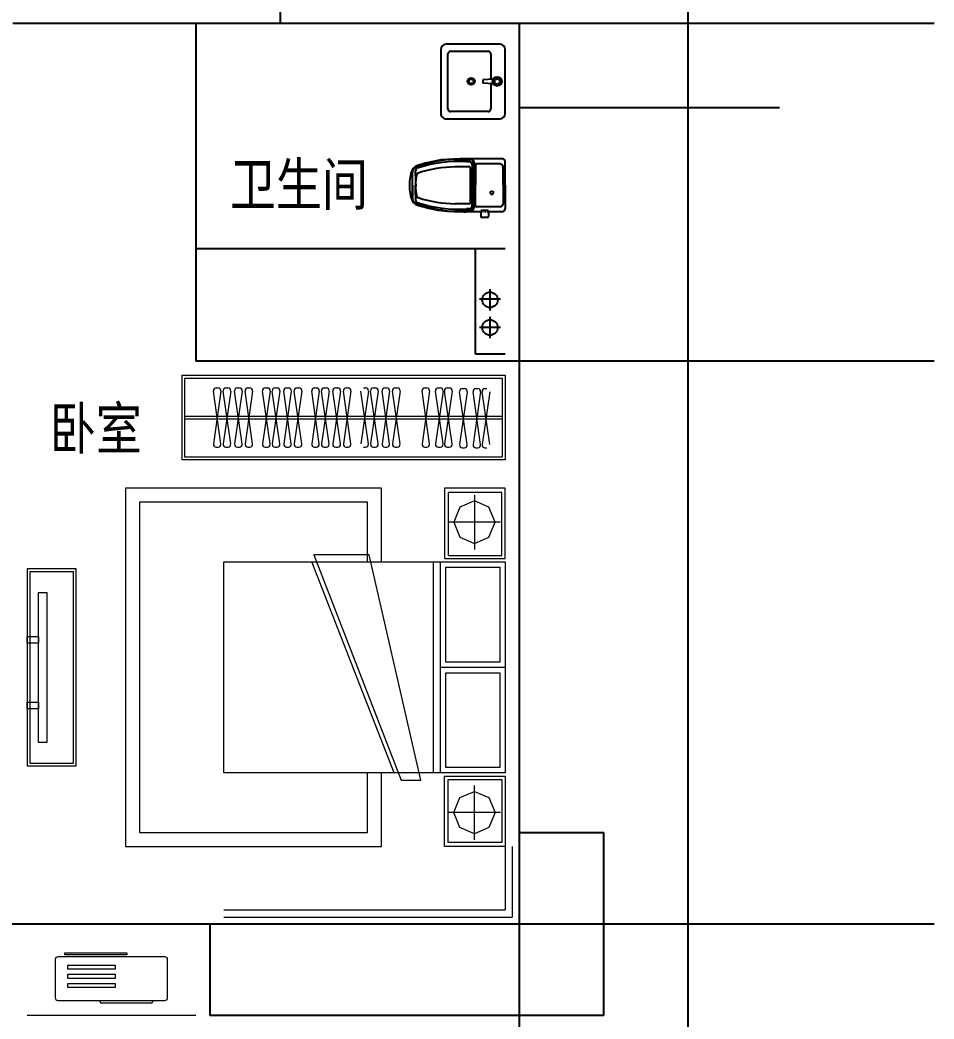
# Model space of a CAD drawing. Extents: x 534658 to 605938, y 404593 to 454993.
# Drawn here: x 580948 to 587448, y 427546 to 434646 of the extents above; entities that cross this region are included whole.
import ezdxf

# ---------------------------------------------------------------- set-up
doc = ezdxf.new("R2010")
doc.units = 0
doc.header["$LTSCALE"] = 1000
doc.header["$MEASUREMENT"] = 0
for name, color, linetype in [('0_厨卫', 154, 'Continuous'), ('0_铺地填充', 251, 'Continuous'), ('DOTE', 1, 'Continuous'), ('PUB_TEXT', 7, 'Continuous')]:
    doc.layers.add(name, color=color, linetype=linetype)
for name, color, linetype, lineweight in [('0_家具', 31, 'Continuous', 9), ('0_栏杆', 163, 'Continuous', 5), ('0_空调', 31, 'Continuous', 9)]:
    doc.layers.add(name, color=color, linetype=linetype, lineweight=lineweight)
doc.styles.add('黑体', font='SIMHEI.TTF', dxfattribs={"width": 0.8})

# ---------------------------------------------------------------- blocks, each defined once
blk = doc.blocks.new('543532535')
at = {"layer": '0_家具'}
for p, q in [((-2265.9, -49.2), (-2265.9, -434.5)), ((-2412.5, -241.9), (-2369.5, -134.9)), ((-2369.5, -134.9), (-2265.8, -90.6)), ((-2265.8, -90.6), (-2162.2, -134.9)), ((-2162.2, -134.9), (-2119.3, -241.9)), ((-2452.7, -241.9), (-2079.1, -241.9)), ((-2369.5, -348.8), (-2412.5, -241.9)), ((-2119.3, -241.9), (-2162.2, -348.8)), ((-2265.8, -393.1), (-2369.5, -348.8)), ((-2162.2, -348.8), (-2265.8, -393.1)), ((-1885.2, -2074.3), (-1516.9, -472.7)), ((-1123.2, -472.7), (-1745.5, -2074.3)), ((-1516.9, -472.7), (-1123.2, -472.7)), ((-484.5, -523.5), (-2484.5, -523.5)), ((-2484.5, -523.5), (-2484.5, -2023.5)), ((-2446.4, -561.6), (-2446.4, -1235.4)), ((-2063, -561.6), (-2446.4, -561.6)), ((-2063, -1235.4), (-2063, -561.6)), ((-2024.9, -2023.5), (-2024.9, -523.5)), ((-1974.1, -2023.5), (-1974.1, -523.5)), ((-1694.7, -2023.5), (-1110.5, -523.5)), ((-484.5, -2023.5), (-484.5, -523.5)), ((-2484.5, -1273.5), (-2024.9, -1273.5)), ((-2446.4, -1235.4), (-2063, -1235.4)), ((-2446.4, -1311.6), (-2446.4, -1985.4)), ((-2063, -1311.6), (-2446.4, -1311.6)), ((-2063, -1985.4), (-2063, -1311.6)), ((-2446.4, -1985.4), (-2063, -1985.4)), ((-2484.5, -2023.5), (-484.5, -2023.5)), ((-2265.9, -2497.9), (-2265.9, -2112.5)), ((-1745.5, -2074.3), (-1885.2, -2074.3)), ((-2369.5, -2198.3), (-2412.5, -2305.2)), ((-2265.8, -2154), (-2369.5, -2198.3)), ((-2162.2, -2198.3), (-2265.8, -2154)), ((-2119.3, -2305.2), (-2162.2, -2198.3)), ((-2452.7, -2305.2), (-2079.1, -2305.2)), ((-2412.5, -2305.2), (-2369.5, -2412.1)), ((-2162.2, -2412.1), (-2119.3, -2305.2)), ((-2369.5, -2412.1), (-2265.8, -2456.4)), ((-2265.8, -2456.4), (-2162.2, -2412.1))]:
    blk.add_line(p, q, dxfattribs=at)
for points in [[(-2078.1, -500.2), (-2484.5, -500.2), (-2484.5, 0), (-2052.7, 0), (-2052.7, -500.2)], [(-2078.1, -2046.9), (-2484.5, -2046.9), (-2484.5, -2547.1), (-2052.7, -2547.1), (-2052.7, -2046.9)]]:
    blk.add_lwpolyline(points, close=True, dxfattribs=at)
blk.add_lwpolyline([(-1606.1, -523.5), (-1606.1, 0), (215, 0), (215, -2547.1), (-1606.1, -2547.1), (-1606.1, -2023.5)], dxfattribs=at)
at = {"layer": '0_家具', "color": 8}
for points in [[(-2078.4, -476.9), (-2460.6, -476.9), (-2460.6, -30.1), (-2078.4, -30.1)], [(-2078.4, -2070.2), (-2460.6, -2070.2), (-2460.6, -2516.9), (-2078.4, -2516.9)]]:
    blk.add_lwpolyline(points, close=True, dxfattribs=at)
blk.add_lwpolyline([(-1506.1, -523.5), (-1506.1, -100), (115, -100), (115, -2447.1), (-1506.1, -2447.1), (-1506.1, -2023.5)], dxfattribs=at)
blk = doc.blocks.new('ytjhgkj')
at = {"layer": '0_家具', "ltscale": 0.5}
blk.add_lwpolyline([(34949.4, 26115.8), (34599.4, 26115.8), (34599.4, 27515.8), (34949.4, 27515.8)], close=True, dxfattribs=at)
at = {"layer": '0_家具', "color": 251, "ltscale": 40}
for points in [[(34929.4, 26135.8), (34619.4, 26135.8), (34619.4, 27495.8), (34929.4, 27495.8)], [(34739.4, 27348.9), (34681.3, 27348.9), (34681.3, 26282.6), (34739.4, 26282.6)], [(34681.3, 27110.2), (34599.4, 27110.2), (34599.4, 27062.2), (34681.3, 27062.2)], [(34681.3, 26643.8), (34599.4, 26643.8), (34599.4, 26595.9), (34681.3, 26595.9)]]:
    blk.add_lwpolyline(points, close=True, dxfattribs=at)
blk = doc.blocks.new('A$C37A63D83')
at = {"layer": '0_厨卫', "color": 8}
for p, q in [((136.4, 659.7), (322.6, 659.7)), ((229.5, 659.7), (136.4, 659.7)), ((152.1, 636.3), (127.6, 636.3)), ((162, 636.3), (152.1, 636.3)), ((162, 636.3), (229.5, 636.3)), ((297, 636.3), (229.5, 636.3)), ((297, 636.3), (306.9, 636.3)), ((306.9, 636.3), (331.4, 636.3)), ((99, 250.2), (99, 355.5)), ((360, 250.2), (360, 355.5)), ((49.5, 230.4), (49.5, 316.4)), ((49.5, 230.4), (229.5, 230.4)), ((49.5, 230.4), (90.9, 211.5)), ((54, 279), (54, 280.3)), ((63, 274.5), (58.5, 274.5)), ((63, 252.9), (63, 274.5)), ((81, 234.9), (229.5, 234.9)), ((99, 220.5), (229.5, 220.5)), ((229.5, 246.6), (102.6, 246.6)), ((110.7, 246.6), (229.5, 246.6)), ((229.5, 246.6), (356.4, 246.6)), ((348.3, 246.6), (229.5, 246.6)), ((378, 234.9), (229.5, 234.9)), ((409.5, 230.4), (229.5, 230.4)), ((360, 220.5), (229.5, 220.5)), ((409.5, 230.4), (368.1, 211.5)), ((396, 252.9), (396, 274.5)), ((396, 274.5), (400.5, 274.5)), ((37.8, 171.9), (42.3, 171.9)), ((40.5, 153.1), (40.5, 161.7)), ((40.5, 137), (40.5, 146.5)), ((49.5, 125.1), (49.5, 164.7)), ((76.5, 36), (76.5, 198)), ((90.9, 211.5), (229.5, 211.5)), ((368.1, 211.5), (229.5, 211.5)), ((382.5, 36), (382.5, 198)), ((37.8, 117.9), (42.3, 117.9)), ((40.5, 121.2), (40.5, 129.7)), ((229.5, 13.5), (99, 13.5)), ((229.5, 13.5), (360, 13.5))]:
    blk.add_line(p, q, dxfattribs=at)
at = {"layer": '0_厨卫'}
for p, q in [((409.5, 230.4), (409.5, 316.4)), ((40.5, 170.1), (40.5, 274.5)), ((405, 279), (405, 280.3)), ((418.5, 22.5), (418.5, 274.5)), ((0, 125.1), (0, 164.7)), ((37.8, 171.9), (7.2, 171.9)), ((37.8, 117.9), (7.2, 117.9)), ((40.5, 22.5), (40.5, 122)), ((229.5, 0), (63, 0)), ((229.5, 0), (396, 0))]:
    blk.add_line(p, q, dxfattribs=at)
at = {"layer": '0_厨卫', "color": 8}
blk.add_circle((176.4, 94.5), 11.4, dxfattribs=at)
at = {"layer": '0_厨卫'}
for centre, radius, start, end in [((159.1, 596.7), 75.7, 123.74728, 147.26486), ((216.6, 423.2), 256.6, 87.12096, 112.8427), ((242.4, 423.2), 256.6, 67.1573, 92.87904), ((299.9, 596.7), 75.7, 32.73514, 56.25272), ((345.7, 630.4), 13.5, 21.34013, 45.04567), ((978.6, 321), 938.6, 160.46268, 171.82378), ((106.7, 630.4), 13.5, 147.26486, 160.46289), ((352.3, 630.4), 13.5, 19.53711, 32.73514), ((-519.6, 321), 938.7, 8.17733, 19.53711), ((7035.2, 15), 6999.5, 176.39994, 177.87525), ((-6576.2, 15), 6999.5, 2.12475, 3.60006), ((7.2, 164.7), 7.2, 90, 180), ((7.2, 125.1), 7.2, 180, 270), ((63, 22.5), 22.5, 180, 270), ((396, 22.5), 22.5, 270, 0)]:
    blk.add_arc(centre, radius, start, end, dxfattribs=at)
at = {"layer": '0_厨卫', "color": 8}
for centre, radius, start, end in [((113.3, 630.4), 13.5, 134.95433, 158.65987), ((347, 396.4), 344.2, 131.92233, 134.95433), ((138, 625.7), 34, 87.42069, 128.06865), ((321, 625.7), 34, 51.93135, 92.57931), ((112, 396.4), 344.2, 45.04567, 48.07767), ((823.8, 352.9), 776.2, 158.65987, 172.47632), ((941.9, 340.4), 881.4, 161.70587, 184.28974), ((933.3, 352.9), 834.3, 161.50274, 179.81806), ((129.6, 611.1), 25.3, 94.61237, 166.25294), ((159.2, 611.8), 18, 109.18125, 161.50274), ((214.4, 386.4), 250, 86.59247, 104.15157), ((244.6, 386.4), 250, 75.84843, 93.40753), ((299.8, 611.8), 18, 18.49726, 70.81875), ((-474.3, 352.9), 834.3, 0.18194, 18.49726), ((329.4, 611.1), 25.3, 13.74706, 85.38763), ((-482.9, 340.4), 881.4, 355.71026, 18.29413), ((-364.8, 352.9), 776.2, 7.52368, 21.34013), ((545.5, 366.9), 499.1, 169.88512, 189.98228), ((-86.5, 366.9), 499.1, 350.01772, 10.11488), ((58.5, 279), 4.5, 180, 270), ((81, 252.9), 18, 180, 270), ((99, 198), 22.5, 90, 180), ((102.6, 250.2), 3.6, 180, 270), ((356.4, 250.2), 3.6, 270, 0), ((360, 198), 22.5, 0, 90), ((378, 252.9), 18, 270, 0), ((400.5, 279), 4.5, 270, 0), ((42.3, 164.7), 7.2, 0, 90), ((42.3, 125.1), 7.2, 270, 0), ((99, 36), 22.5, 180, 270), ((360, 36), 22.5, 270, 0)]:
    blk.add_arc(centre, radius, start, end, dxfattribs=at)
blk = doc.blocks.new('A$C0FD84BE6')
at = {"layer": '0_空调', "color": 8}
for p, q in [((320.3, 10), (320.3, 20)), ((693.1, 20), (693.1, 10)), ((683.1, 0), (330.3, 0))]:
    blk.add_line(p, q, dxfattribs=at)
for points in [[(69.2, 359.1), (509, 359.1), (509, 344), (69.2, 344)], [(90.4, 271.5), (425.9, 271.5), (425.9, 242.6), (90.4, 242.6)], [(90.4, 205.7), (425.9, 205.7), (425.9, 176.8), (90.4, 176.8)], [(90.4, 139.9), (425.9, 139.9), (425.9, 111), (90.4, 111)]]:
    blk.add_lwpolyline(points, close=True, dxfattribs=at)
at = {"layer": '0_空调'}
blk.add_lwpolyline([(20, 20), (780, 20, 0.414214), (800, 40), (800, 310, 0.414214), (780, 330), (20, 330, 0.414214), (0, 310), (0, 40, 0.414214)], format="xyb", close=True, dxfattribs=at)
at = {"layer": '0_空调', "color": 8}
for centre, start, end in [((330.3, 10), 180, 270), ((683.1, 10), 270, 0)]:
    blk.add_arc(centre, 10, start, end, dxfattribs=at)
blk = doc.blocks.new('dfdsf')
at = {"layer": '0_厨卫'}
for p, q in [((-5626.5, -27307.3), (-6080.7, -27307.3)), ((-6118.8, -27345.4), (-6118.8, -27726.4)), ((-5588.4, -27726.4), (-5588.4, -27345.4)), ((-6080.7, -27764.5), (-5626.5, -27764.5))]:
    blk.add_line(p, q, dxfattribs=at)
at = {"layer": '0_厨卫', "color": 8}
for p, q in [((-5853.6, -27345.2), (-5853.6, -27331.7)), ((-5872.4, -27364), (-5885.9, -27364)), ((-5866.9, -27350.6), (-5876.4, -27341.1)), ((-5866.7, -27377.4), (-5876.1, -27387.1)), ((-5870.1, -27391.7), (-5866.3, -27465.6)), ((-5853.6, -27382.8), (-5853.6, -27396.2)), ((-5837.1, -27391.7), (-5840.9, -27465.6)), ((-5831.1, -27340.8), (-5840.5, -27350.5)), ((-5830.8, -27386.8), (-5840.3, -27377.3)), ((-5834.8, -27364), (-5821.3, -27364)), ((-6068, -27694.7), (-6068, -27428)), ((-6049, -27408.9), (-5869.2, -27408.9)), ((-5866.3, -27465.6), (-5840.9, -27465.6)), ((-5838, -27408.9), (-5658.2, -27408.9)), ((-5639.2, -27428), (-5639.2, -27694.7)), ((-5658.2, -27713.7), (-6049, -27713.7))]:
    blk.add_line(p, q, dxfattribs=at)
for centre, radius in [((-5853.6, -27364), 32.3), ((-5853.6, -27364), 18.8), ((-5854.6, -27548.6), 25.4), ((-5854.6, -27548.6), 16)]:
    blk.add_circle(centre, radius, dxfattribs=at)
at = {"layer": '0_厨卫'}
for centre, start, end in [((-6080.7, -27345.4), 90, 180), ((-5626.5, -27345.4), 0, 90), ((-6080.7, -27726.4), 180, 270), ((-5626.5, -27726.4), 270, 0)]:
    blk.add_arc(centre, 38.1, start, end, dxfattribs=at)
at = {"layer": '0_厨卫', "color": 8}
for centre, start, end in [((-6049, -27428), 90, 180), ((-5658.2, -27428), 0, 90), ((-6049, -27694.7), 180, 270), ((-5658.2, -27694.7), 270, 0)]:
    blk.add_arc(centre, 19.1, start, end, dxfattribs=at)

msp = doc.modelspace()

# ---------------------------------------------------------------- linework, layer by layer
at = {"layer": '0_厨卫'}
for p, q in [((584188, 432271), (584188, 433020.5)), ((584290, 432731.8), (584290, 432581.8)), ((584365, 432661.8), (584215, 432661.8)), ((584290, 432534.9), (584290, 432384.9)), ((584365, 432459.9), (584215, 432459.9)), ((584398, 432271), (584188, 432271))]:
    msp.add_line(p, q, dxfattribs=at)
for centre in [(584290, 432656.8), (584290, 432459.9)]:
    msp.add_circle(centre, 55, dxfattribs=at)
at = {"layer": '0_家具'}
for p, q in [((582098, 432120.5), (584398, 432120.5)), ((582098, 432120.5), (582098, 431520.5)), ((584398, 432120.5), (584398, 431520.5)), ((582118, 432100.5), (584378, 432100.5)), ((582118, 432100.5), (582118, 431540.5)), ((584378, 432100.5), (584378, 431540.5)), ((582118, 431540.5), (584378, 431540.5)), ((584398, 431520.5), (582098, 431520.5))]:
    msp.add_line(p, q, dxfattribs=at)
at = {"layer": '0_家具', "color": 8}
for p, q in [((582377.4, 431633.1), (582323.5, 432007.9)), ((582377.4, 432007.9), (582323.5, 431633.1)), ((582343.3, 432030.5), (582357.6, 432030.5)), ((582446.8, 431633.1), (582392.8, 432007.9)), ((582446.8, 432007.9), (582392.8, 431633.1)), ((582412.6, 432030.5), (582426.9, 432030.5)), ((582528.2, 431633.1), (582474.2, 432007.9)), ((582528.2, 432007.9), (582474.2, 431633.1)), ((582494, 432030.5), (582508.4, 432030.5)), ((582602.5, 431633.1), (582548.6, 432007.9)), ((582602.5, 432007.9), (582548.6, 431633.1)), ((582568.4, 432030.5), (582582.7, 432030.5)), ((582726.9, 431633.1), (582673, 432007.9)), ((582726.9, 432007.9), (582673, 431633.1)), ((582692.8, 432030.5), (582707.1, 432030.5)), ((582796.3, 431633.1), (582742.3, 432007.9)), ((582796.3, 432007.9), (582742.3, 431633.1)), ((582762.1, 432030.5), (582776.4, 432030.5)), ((582877.7, 431633.1), (582823.7, 432007.9)), ((582877.7, 432007.9), (582823.7, 431633.1)), ((582843.5, 432030.5), (582857.9, 432030.5)), ((582952, 431633.1), (582898.1, 432007.9)), ((582952, 432007.9), (582898.1, 431633.1)), ((582917.9, 432030.5), (582932.2, 432030.5)), ((583076.4, 431633.1), (583022.5, 432007.9)), ((583076.4, 432007.9), (583022.5, 431633.1)), ((583042.3, 432030.5), (583056.6, 432030.5)), ((583145.8, 431633.1), (583091.8, 432007.9)), ((583145.8, 432007.9), (583091.8, 431633.1)), ((583111.6, 432030.5), (583125.9, 432030.5)), ((583227.2, 431633.1), (583173.2, 432007.9)), ((583227.2, 432007.9), (583173.2, 431633.1)), ((583193, 432030.5), (583207.4, 432030.5)), ((583301.5, 431633.1), (583247.6, 432007.9)), ((583301.5, 432007.9), (583247.6, 431633.1)), ((583267.4, 432030.5), (583281.7, 432030.5)), ((583425.9, 431633.1), (583372, 432007.9)), ((583425.9, 432007.9), (583372, 431633.1)), ((583391.8, 432030.5), (583406.1, 432030.5)), ((583495.3, 431633.1), (583441.3, 432007.9)), ((583495.3, 432007.9), (583441.3, 431633.1)), ((583461.1, 432030.5), (583475.4, 432030.5)), ((583576.7, 431633.1), (583522.7, 432007.9)), ((583576.7, 432007.9), (583522.7, 431633.1)), ((583542.5, 432030.5), (583556.9, 432030.5)), ((583651, 431633.1), (583597.1, 432007.9)), ((583651, 432007.9), (583597.1, 431633.1)), ((583616.9, 432030.5), (583631.2, 432030.5)), ((583861.3, 431633.1), (583807.4, 432007.9)), ((583861.3, 432007.9), (583807.4, 431633.1)), ((583827.2, 432030.5), (583841.5, 432030.5)), ((583956.5, 431633.1), (583902.6, 432007.9)), ((583956.5, 432007.9), (583902.6, 431633.1)), ((583922.4, 432030.5), (583936.7, 432030.5)), ((584020.9, 431633.1), (583967, 432007.9)), ((584020.9, 432007.9), (583967, 431633.1)), ((583986.8, 432030.5), (584001.1, 432030.5)), ((584128.6, 431628.3), (584074.6, 432003)), ((584128.6, 432003), (584074.6, 431628.3)), ((584094.5, 432025.7), (584108.8, 432025.7)), ((584223.8, 431628.3), (584169.9, 432003)), ((584223.8, 432003), (584169.9, 431628.3)), ((584189.7, 432025.7), (584204, 432025.7)), ((584288.2, 431628.3), (584234.3, 432003)), ((584288.2, 432003), (584234.3, 431628.3)), ((584254.1, 432025.7), (584268.4, 432025.7)), ((582118, 431830.5), (584378, 431830.5)), ((582118, 431810.5), (584378, 431810.5)), ((582343.3, 431610.5), (582357.6, 431610.5)), ((582412.6, 431610.5), (582426.9, 431610.5)), ((582494, 431610.5), (582508.4, 431610.5)), ((582568.4, 431610.5), (582582.7, 431610.5)), ((582692.8, 431610.5), (582707.1, 431610.5)), ((582762.1, 431610.5), (582776.4, 431610.5)), ((582843.5, 431610.5), (582857.9, 431610.5)), ((582917.9, 431610.5), (582932.2, 431610.5)), ((583042.3, 431610.5), (583056.6, 431610.5)), ((583111.6, 431610.5), (583125.9, 431610.5)), ((583193, 431610.5), (583207.4, 431610.5)), ((583267.4, 431610.5), (583281.7, 431610.5)), ((583391.8, 431610.5), (583406.1, 431610.5)), ((583461.1, 431610.5), (583475.4, 431610.5)), ((583542.5, 431610.5), (583556.9, 431610.5)), ((583616.9, 431610.5), (583631.2, 431610.5)), ((583827.2, 431610.5), (583841.5, 431610.5)), ((583922.4, 431610.5), (583936.7, 431610.5)), ((583986.8, 431610.5), (584001.1, 431610.5)), ((584094.5, 431605.7), (584108.8, 431605.7)), ((584189.7, 431605.7), (584204, 431605.7)), ((584254.1, 431605.7), (584268.4, 431605.7))]:
    msp.add_line(p, q, dxfattribs=at)
for centre, start, end in [((582343.3, 432010.5), 90, 187.59464), ((582357.6, 432010.5), 352.40536, 90), ((582412.6, 432010.5), 90, 187.59464), ((582426.9, 432010.5), 352.40536, 90), ((582494, 432010.5), 90, 187.59464), ((582508.4, 432010.5), 352.40536, 90), ((582568.4, 432010.5), 90, 187.59464), ((582582.7, 432010.5), 352.40536, 90), ((582692.8, 432010.5), 90, 187.59464), ((582707.1, 432010.5), 352.40536, 90), ((582762.1, 432010.5), 90, 187.59464), ((582776.4, 432010.5), 352.40536, 90), ((582843.5, 432010.5), 90, 187.59464), ((582857.9, 432010.5), 352.40536, 90), ((582917.9, 432010.5), 90, 187.59464), ((582932.2, 432010.5), 352.40536, 90), ((583042.3, 432010.5), 90, 187.59464), ((583056.6, 432010.5), 352.40536, 90), ((583111.6, 432010.5), 90, 187.59464), ((583125.9, 432010.5), 352.40536, 90), ((583193, 432010.5), 90, 187.59464), ((583207.4, 432010.5), 352.40536, 90), ((583267.4, 432010.5), 90, 187.59464), ((583281.7, 432010.5), 352.40536, 90), ((583406.1, 432010.5), 352.40536, 90), ((583461.1, 432010.5), 90, 187.59464), ((583475.4, 432010.5), 352.40536, 90), ((583542.5, 432010.5), 90, 187.59464), ((583556.9, 432010.5), 352.40536, 90), ((583616.9, 432010.5), 90, 187.59464), ((583631.2, 432010.5), 352.40536, 90), ((583827.2, 432010.5), 90, 187.59464), ((583841.5, 432010.5), 352.40536, 90), ((583922.4, 432010.5), 90, 187.59464), ((583936.7, 432010.5), 352.40536, 90), ((583986.8, 432010.5), 90, 187.59464), ((584001.1, 432010.5), 352.40536, 90), ((584094.5, 432005.7), 90, 187.59464), ((584108.8, 432005.7), 352.40536, 90), ((584189.7, 432005.7), 90, 187.59464), ((584204, 432005.7), 352.40536, 90), ((584254.1, 432005.7), 90, 187.59464), ((582343.3, 431630.5), 172.40536, 270), ((582357.6, 431630.5), 270, 7.59464), ((582412.6, 431630.5), 172.40536, 270), ((582426.9, 431630.5), 270, 7.59464), ((582494, 431630.5), 172.40536, 270), ((582508.4, 431630.5), 270, 7.59464), ((582568.4, 431630.5), 172.40536, 270), ((582582.7, 431630.5), 270, 7.59464), ((582692.8, 431630.5), 172.40536, 270), ((582707.1, 431630.5), 270, 7.59464), ((582762.1, 431630.5), 172.40536, 270), ((582776.4, 431630.5), 270, 7.59464), ((582843.5, 431630.5), 172.40536, 270), ((582857.9, 431630.5), 270, 7.59464), ((582917.9, 431630.5), 172.40536, 270), ((582932.2, 431630.5), 270, 7.59464), ((583042.3, 431630.5), 172.40536, 270), ((583056.6, 431630.5), 270, 7.59464), ((583111.6, 431630.5), 172.40536, 270), ((583125.9, 431630.5), 270, 7.59464), ((583193, 431630.5), 172.40536, 270), ((583207.4, 431630.5), 270, 7.59464), ((583267.4, 431630.5), 172.40536, 270), ((583281.7, 431630.5), 270, 7.59464), ((583406.1, 431630.5), 270, 7.59464), ((583461.1, 431630.5), 172.40536, 270), ((583475.4, 431630.5), 270, 7.59464), ((583542.5, 431630.5), 172.40536, 270), ((583556.9, 431630.5), 270, 7.59464), ((583616.9, 431630.5), 172.40536, 270), ((583631.2, 431630.5), 270, 7.59464), ((583827.2, 431630.5), 172.40536, 270), ((583841.5, 431630.5), 270, 7.59464), ((583922.4, 431630.5), 172.40536, 270), ((583936.7, 431630.5), 270, 7.59464), ((583986.8, 431630.5), 172.40536, 270), ((584001.1, 431630.5), 270, 7.59464), ((584094.5, 431625.7), 172.40536, 270), ((584108.8, 431625.7), 270, 7.59464), ((584189.7, 431625.7), 172.40536, 270), ((584204, 431625.7), 270, 7.59464), ((584254.1, 431625.7), 172.40536, 270)]:
    msp.add_arc(centre, 20, start, end, dxfattribs=at)
at = {"layer": '0_栏杆'}
for p, q in [((584398, 428770.5), (584398, 428320.5)), ((584448, 428770.5), (584448, 428270.5)), ((582398, 428320.5), (584398, 428320.5)), ((582398, 428270.5), (584448, 428270.5)), ((582198, 427570.5), (580998, 427570.5))]:
    msp.add_line(p, q, dxfattribs=at)
at = {"layer": '0_铺地填充'}
msp.add_lwpolyline([(582198, 433020.5), (584398, 433020.5)], dxfattribs=at)
at = {"layer": 'DOTE', "ltscale": 0.5}
for p, q in [((585698, 443770.5), (585698, 421220.5)), ((582798, 437620.5), (582798, 434620.5)), ((587448, 434620.5), (580898, 434620.5)), ((582198, 434620.5), (582198, 432220.5)), ((584498, 434620.5), (584498, 421220.5)), ((586348, 434020.5), (584498, 434020.5)), ((587448, 432220.5), (582198, 432220.5)), ((584498, 428870.5), (585098, 428870.5)), ((585098, 428870.5), (585098, 427570.5)), ((585098, 428870.5), (585098, 427570.5)), ((587448, 428220.5), (576698, 428220.5)), ((582298, 428220.5), (582298, 427570.5)), ((585098, 427570.5), (582298, 427570.5))]:
    msp.add_line(p, q, dxfattribs=at)

# ---------------------------------------------------------------- block references
at = {"layer": '0_厨卫'}
for name, p, rotation in [('dfdsf', (611705.3, 428355), 269.9999999466392), ('A$C37A63D83', (584398, 433241), 89.99999994663915)]:
    msp.add_blockref(name, p, dxfattribs=dict(at, rotation=rotation))
at = {"layer": '0_家具', "xscale": -1}
msp.add_blockref('543532535', (581913.5, 431317.6), dxfattribs=at)
at = {"layer": '0_家具', "xscale": -1, "rotation": 180}
msp.add_blockref('ytjhgkj', (546398.6, 456859.8), dxfattribs=at)
at = {"layer": '0_空调'}
msp.add_blockref('A$C0FD84BE6', (581198, 427657.7), dxfattribs=at)

# ---------------------------------------------------------------- texts
at = {"layer": 'PUB_TEXT', "style": '黑体', "width": 0.8}
for s, p in [('卫生间', (582440, 433328)), ('卧室', (581160, 431593))]:
    msp.add_text(s, height=300, dxfattribs=at).set_placement(p)

doc.saveas('drawing.dxf')
